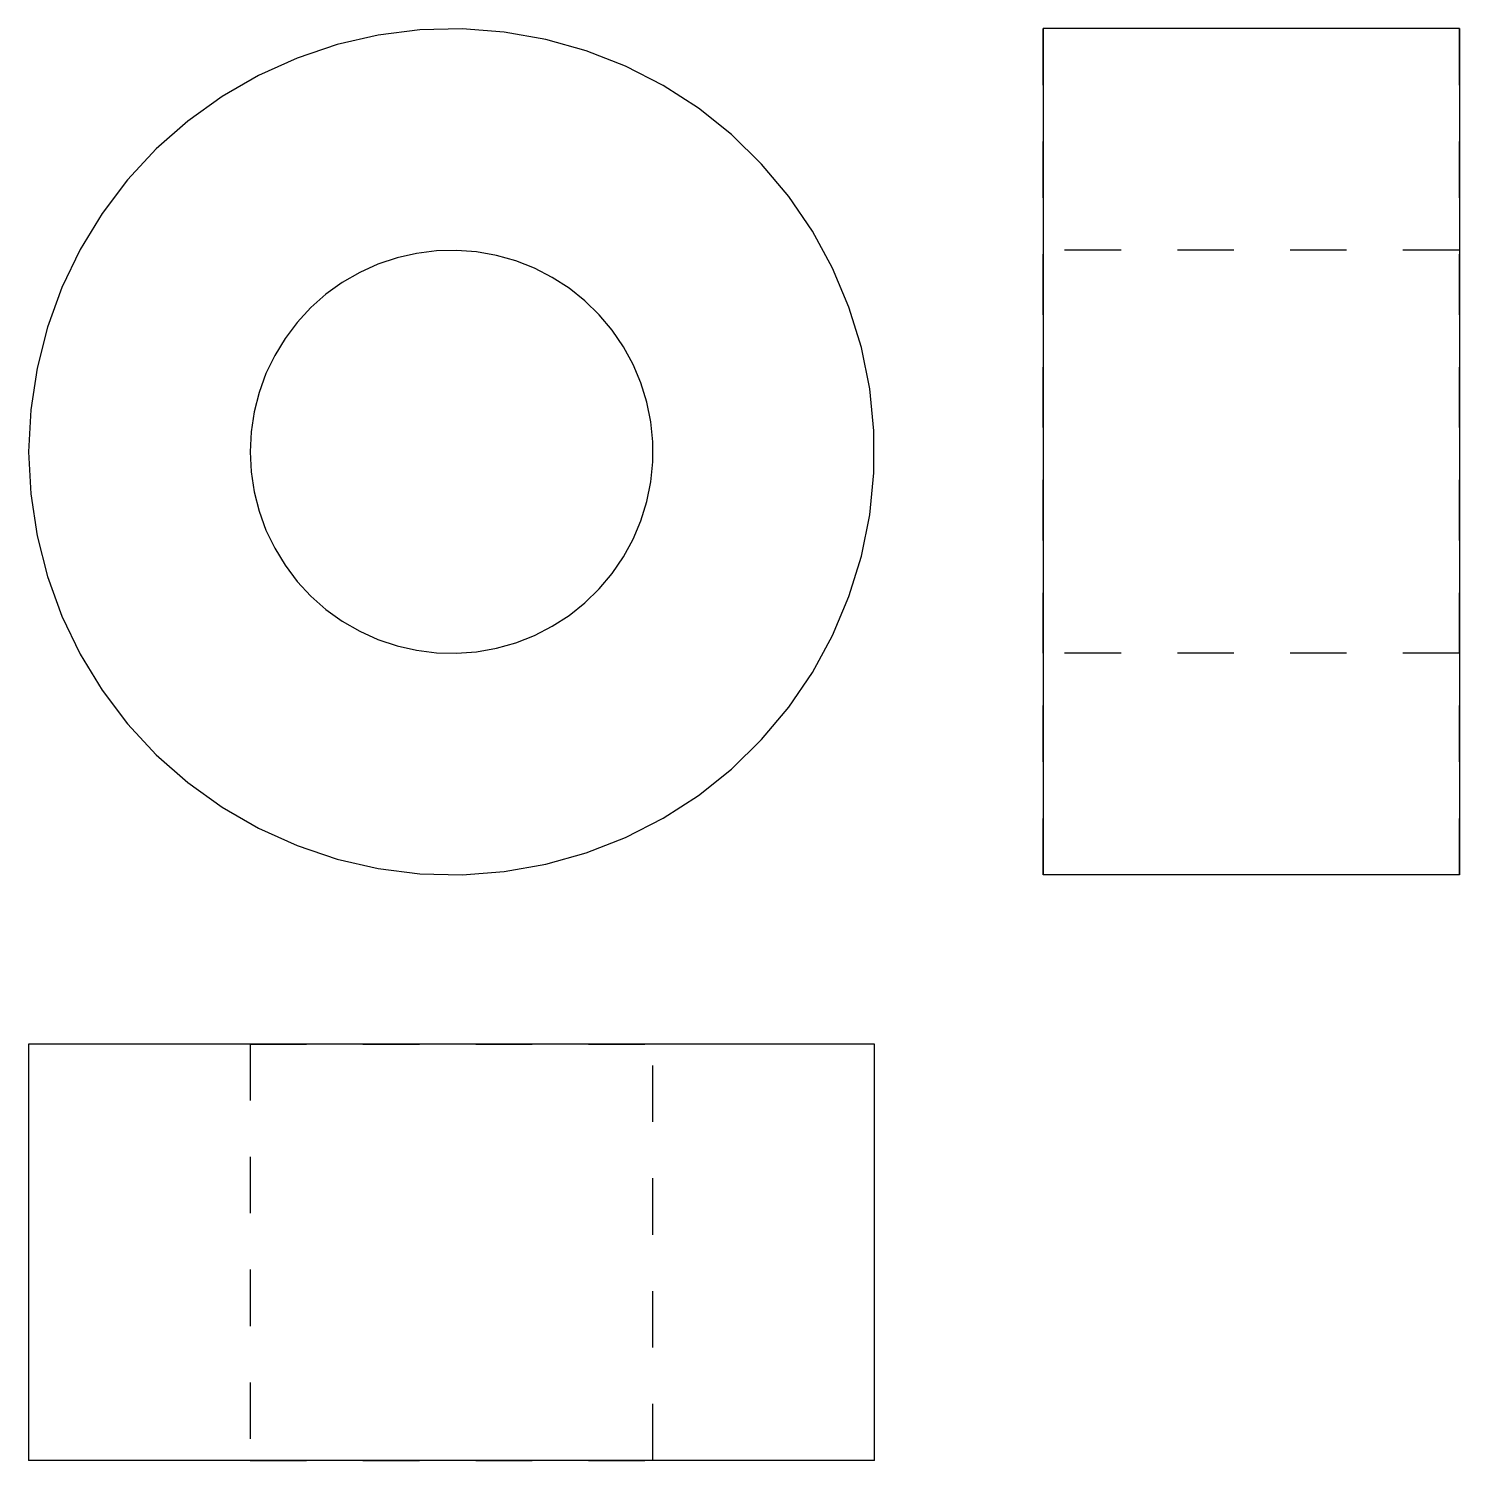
# Model space of a CAD drawing. Extents: x 0 to 2.54, y 0 to 2.54.
import ezdxf

# ---------------------------------------------------------------- set-up
doc = ezdxf.new("R2010")
doc.units = 0
doc.linetypes.add('HIDDEN', pattern=[0.075, 0.050025, -0.024975])
for name, color, linetype in [('FRONT', 7, 'CONTINUOUS'), ('LEFT', 7, 'CONTINUOUS'), ('LEFT_HID', 7, 'HIDDEN'), ('TOP', 7, 'CONTINUOUS'), ('TOP_HID', 7, 'HIDDEN')]:
    doc.layers.add(name, color=color, linetype=linetype)

msp = doc.modelspace()

# ---------------------------------------------------------------- linework, layer by layer
at = {"layer": 'FRONT'}
for p, q in [((0.619764, 2.526468), (0.54687, 2.50983)), ((0.693952, 2.535765), (0.619764, 2.526468)), ((0.768698, 2.537629), (0.693952, 2.535765)), ((0.843258, 2.532042), (0.768698, 2.537629)), ((0.916891, 2.519058), (0.843258, 2.532042)), ((0.988865, 2.498808), (0.916891, 2.519058)), ((0.54687, 2.50983), (0.475994, 2.486017)), ((1.058465, 2.471492), (0.988865, 2.498808)), ((0.475994, 2.486017), (0.407842, 2.455266)), ((1.125, 2.437381), (1.058465, 2.471492)), ((0.407842, 2.455266), (0.34309, 2.417882)), ((1.187808, 2.396816), (1.125, 2.437381)), ((0.34309, 2.417882), (0.282383, 2.374236)), ((1.246264, 2.350198), (1.187808, 2.396816)), ((0.282383, 2.374236), (0.226322, 2.324762)), ((1.299789, 2.297992), (1.246264, 2.350198)), ((0.226322, 2.324762), (0.175467, 2.269953)), ((1.347849, 2.240715), (1.299789, 2.297992)), ((0.175467, 2.269953), (0.130321, 2.210352)), ((1.389968, 2.178939), (1.347849, 2.240715)), ((0.130321, 2.210352), (0.091334, 2.146553)), ((1.425727, 2.113275), (1.389968, 2.178939)), ((0.091334, 2.146553), (0.058893, 2.079188)), ((0.687983, 2.139579), (0.653271, 2.131656)), ((0.723311, 2.144006), (0.687983, 2.139579)), ((0.758904, 2.144894), (0.723311, 2.144006)), ((0.794408, 2.142233), (0.758904, 2.144894)), ((0.829472, 2.136051), (0.794408, 2.142233)), ((0.863745, 2.126408), (0.829472, 2.136051)), ((0.619521, 2.120317), (0.587068, 2.105673)), ((0.653271, 2.131656), (0.619521, 2.120317)), ((0.896888, 2.1134), (0.863745, 2.126408)), ((0.928571, 2.097157), (0.896888, 2.1134)), ((1.454769, 2.044377), (1.425727, 2.113275)), ((0.556233, 2.087871), (0.527325, 2.067088)), ((0.587068, 2.105673), (0.556233, 2.087871)), ((0.95848, 2.07784), (0.928571, 2.097157)), ((0.058893, 2.079188), (0.03332, 2.008929)), ((0.527325, 2.067088), (0.50063, 2.043529)), ((0.986316, 2.055641), (0.95848, 2.07784)), ((0.50063, 2.043529), (0.476413, 2.017429)), ((1.011804, 2.030781), (0.986316, 2.055641)), ((1.03469, 2.003507), (1.011804, 2.030781)), ((1.476808, 1.97293), (1.454769, 2.044377)), ((0.03332, 2.008929), (0.014871, 1.936472)), ((0.476413, 2.017429), (0.454915, 1.989048)), ((0.454915, 1.989048), (0.436349, 1.958667)), ((1.054747, 1.974089), (1.03469, 2.003507)), ((0.436349, 1.958667), (0.420901, 1.926589)), ((1.071775, 1.942821), (1.054747, 1.974089)), ((1.491623, 1.899644), (1.476808, 1.97293)), ((0.014871, 1.936472), (0.003727, 1.862538)), ((1.085605, 1.910012), (1.071775, 1.942821)), ((0.420901, 1.926589), (0.408724, 1.893132)), ((1.096099, 1.87599), (1.085605, 1.910012)), ((0.408724, 1.893132), (0.399938, 1.858629)), ((1.499068, 1.825247), (1.491623, 1.899644)), ((0.003727, 1.862538), (0, 1.787862)), ((0.399938, 1.858629), (0.394632, 1.823422)), ((1.103154, 1.841092), (1.096099, 1.87599)), ((1.106699, 1.805664), (1.103154, 1.841092)), ((0.394632, 1.823422), (0.392857, 1.787862)), ((1.106699, 1.77006), (1.106699, 1.805664)), ((1.499068, 1.750478), (1.499068, 1.825247)), ((0, 1.787862), (0.003727, 1.713186)), ((0.392857, 1.787862), (0.394632, 1.752302)), ((0.394632, 1.752302), (0.399938, 1.717096)), ((1.103154, 1.734633), (1.106699, 1.77006)), ((1.096099, 1.699734), (1.103154, 1.734633)), ((1.491623, 1.67608), (1.499068, 1.750478)), ((0.003727, 1.713186), (0.014871, 1.639253)), ((0.399938, 1.717096), (0.408724, 1.682592)), ((0.408724, 1.682592), (0.420901, 1.649135)), ((1.085605, 1.665712), (1.096099, 1.699734)), ((1.476808, 1.602794), (1.491623, 1.67608)), ((1.071775, 1.632904), (1.085605, 1.665712)), ((0.014871, 1.639253), (0.03332, 1.566796)), ((0.420901, 1.649135), (0.436349, 1.617057)), ((1.054747, 1.601635), (1.071775, 1.632904)), ((0.436349, 1.617057), (0.454915, 1.586676)), ((1.03469, 1.572218), (1.054747, 1.601635)), ((1.454769, 1.531347), (1.476808, 1.602794)), ((0.454915, 1.586676), (0.476413, 1.558295)), ((0.03332, 1.566796), (0.058893, 1.496536)), ((0.476413, 1.558295), (0.50063, 1.532195)), ((1.011804, 1.544943), (1.03469, 1.572218)), ((0.50063, 1.532195), (0.527325, 1.508637)), ((0.986316, 1.520083), (1.011804, 1.544943)), ((1.425727, 1.462449), (1.454769, 1.531347)), ((0.527325, 1.508637), (0.556233, 1.487853)), ((0.928571, 1.478567), (0.95848, 1.497884)), ((0.95848, 1.497884), (0.986316, 1.520083)), ((0.058893, 1.496536), (0.091334, 1.429172)), ((0.556233, 1.487853), (0.587068, 1.470051)), ((0.896888, 1.462324), (0.928571, 1.478567)), ((0.587068, 1.470051), (0.619521, 1.455407)), ((0.619521, 1.455407), (0.653271, 1.444068)), ((0.829472, 1.439674), (0.863745, 1.449317)), ((0.863745, 1.449317), (0.896888, 1.462324)), ((1.389968, 1.396786), (1.425727, 1.462449)), ((0.091334, 1.429172), (0.130321, 1.365372)), ((0.653271, 1.444068), (0.687983, 1.436145)), ((0.687983, 1.436145), (0.723311, 1.431718)), ((0.723311, 1.431718), (0.758904, 1.43083)), ((0.758904, 1.43083), (0.794408, 1.433491)), ((0.794408, 1.433491), (0.829472, 1.439674)), ((1.347849, 1.335009), (1.389968, 1.396786)), ((0.130321, 1.365372), (0.175467, 1.305771)), ((1.299789, 1.277733), (1.347849, 1.335009)), ((0.175467, 1.305771), (0.226322, 1.250962)), ((1.246264, 1.225526), (1.299789, 1.277733)), ((0.226322, 1.250962), (0.282383, 1.201489)), ((1.187808, 1.178909), (1.246264, 1.225526)), ((0.282383, 1.201489), (0.34309, 1.157843)), ((1.125, 1.138343), (1.187808, 1.178909)), ((0.34309, 1.157843), (0.407842, 1.120458)), ((0.407842, 1.120458), (0.475994, 1.089707)), ((1.058465, 1.104233), (1.125, 1.138343)), ((0.988865, 1.076917), (1.058465, 1.104233)), ((0.475994, 1.089707), (0.54687, 1.065894)), ((0.916891, 1.056666), (0.988865, 1.076917)), ((0.54687, 1.065894), (0.619764, 1.049256)), ((0.619764, 1.049256), (0.693952, 1.039959)), ((0.768698, 1.038095), (0.843258, 1.043683)), ((0.843258, 1.043683), (0.916891, 1.056666)), ((0.693952, 1.039959), (0.768698, 1.038095))]:
    msp.add_line(p, q, dxfattribs=at)
at = {"layer": 'LEFT'}
for p, q in [((1.799068, 2.538095), (1.799068, 1.788095)), ((2.537163, 2.538095), (1.799068, 2.538095)), ((2.537163, 2.538095), (2.537163, 1.788095)), ((1.799068, 1.788095), (1.799068, 1.038095)), ((2.537163, 1.788095), (2.537163, 1.038095)), ((2.537163, 1.038095), (1.799068, 1.038095))]:
    msp.add_line(p, q, dxfattribs=at)
at = {"layer": 'LEFT_HID', "linetype": 'HIDDEN'}
for p, q in [((1.799068, 1.038095), (1.799068, 2.538095)), ((2.537163, 1.038095), (2.537163, 2.538095)), ((1.799068, 1.430952), (1.799068, 2.145238)), ((1.799068, 2.145238), (1.799068, 1.788095)), ((2.537163, 2.145238), (1.799068, 2.145238)), ((2.537163, 1.430952), (2.537163, 2.145238)), ((2.537163, 2.145238), (2.537163, 1.788095)), ((1.799068, 1.788095), (1.799068, 1.430952)), ((2.537163, 1.788095), (2.537163, 1.430952)), ((2.537163, 1.430952), (1.799068, 1.430952))]:
    msp.add_line(p, q, dxfattribs=at)
at = {"layer": 'TOP'}
for p, q in [((1.5, 0.738095), (0, 0.738095)), ((0, 0.738095), (0, 0)), ((1.5, 0), (1.5, 0.738095)), ((1.5, 0), (0, 0))]:
    msp.add_line(p, q, dxfattribs=at)
at = {"layer": 'TOP_HID', "linetype": 'HIDDEN'}
for p, q in [((0.392857, 0.738095), (1.107143, 0.738095)), ((1.107143, 0.738095), (0.392857, 0.738095)), ((0.392857, 0.738095), (0.392857, 0)), ((1.107143, 0), (1.107143, 0.738095)), ((0.392857, 0), (1.107143, 0)), ((1.107143, 0), (0.392857, 0))]:
    msp.add_line(p, q, dxfattribs=at)

doc.saveas('drawing.dxf')
